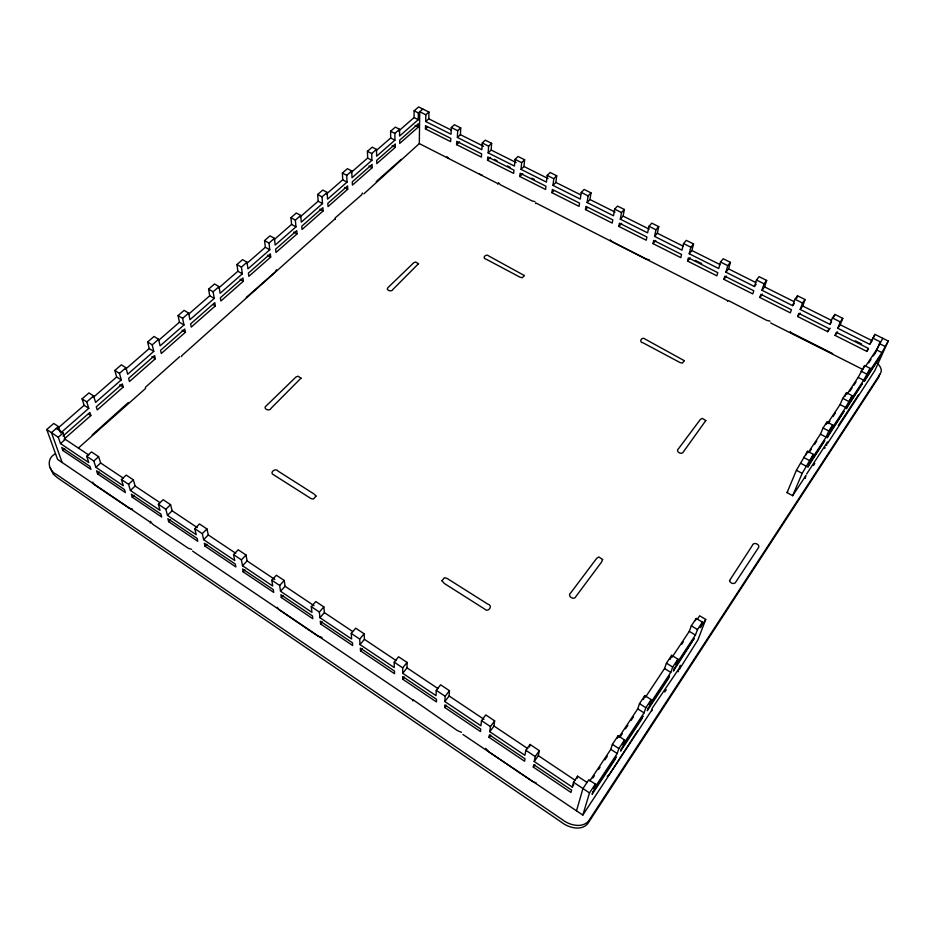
<?xml version="1.0" encoding="UTF-8"?>
<svg xmlns="http://www.w3.org/2000/svg" width="935" height="935" viewBox="0 0 935 935"><rect width="100%" height="100%" fill="white"/><g stroke="black" fill="none" stroke-linecap="round" stroke-linejoin="round"><path stroke-width="1.4" d="M573.845 784.629L572.232 787.036L534.201 761.511L538.315 755.644L539.343 750.665L530.005 744.435L525.844 750.302L524.909 755.305L489.788 731.719L493.984 726.016L494.662 720.862L485.756 714.924L481.513 720.628L480.929 725.759L444.85 701.542L449.127 696.002L449.466 690.708L440.607 684.806L436.283 690.334L436.037 695.652L402.693 673.27L407.041 667.87L407.064 662.424L398.602 656.791L394.219 662.167L394.278 667.602L359.998 644.601L359.694 639.061L364.136 633.79L355.721 628.18L351.256 633.416L351.63 638.991L319.934 617.719L319.338 612.039L323.849 606.92L315.808 601.556L311.285 606.64L311.928 612.331L280.523 591.247L279.659 585.474L271.805 580.203L276.374 575.247L284.228 580.483L285.058 586.28L314.02 605.658M398.672 131.005L414.065 117.576L414.123 110.821L418.611 106.929L428.931 112.071L428.791 118.827L425.717 121.538L451.056 134.243L451.313 127.511L454.363 124.752L460.721 127.92L460.417 134.675L457.379 137.445L481.852 149.729L482.273 142.985L485.288 140.168L491.623 143.324L491.156 150.044L488.163 152.873L514.449 166.056L515.056 159.359L518.025 156.484L524.629 159.768L523.974 166.488L521.017 169.375L546.426 182.126L547.209 175.429L550.142 172.496L556.722 175.768L555.893 182.442L552.982 185.387L580.284 199.085L581.254 192.446L584.141 189.443L590.99 192.855L589.962 199.517L587.098 202.533L613.5 215.775L614.669 209.136L617.509 206.074L624.346 209.475L623.119 216.09L620.302 219.176L647.628 232.873L648.995 226.293L651.777 223.149L658.754 226.632L657.328 233.236L654.558 236.38L681.989 250.148L683.567 243.567L686.302 240.365L693.56 243.977L691.923 250.522L689.212 253.747L718.711 268.544L720.511 262.034L723.187 258.75L730.434 262.361L728.575 268.894L725.922 272.19L754.451 286.507L756.193 284.275M418.272 127.078L418.307 123.782L399.712 140.133L399.712 143.429L418.272 127.078L415.14 125.5M376.676 150.208L390.666 138.006L390.608 131.227L395.33 127.125L399.584 129.287L399.596 136.042L418.272 119.692L418.354 112.925L422.819 109.033M412.896 700.958L412.756 699.929L192.563 551.066M425.46 128.948L425.518 125.652L450.763 138.345L450.635 141.641L425.46 128.948L427.494 127.137M425.717 121.538L425.846 114.783L428.931 112.071M277.192 607.271L279.203 609.819L317.842 636.057L322.072 637.495M456.584 144.633L456.724 141.349L481.595 153.854L481.385 157.138L456.584 144.633L459.599 141.863M457.379 137.445L457.671 130.69L460.721 127.92M444.85 701.542L445.153 696.283L449.466 690.708M444.686 707.456L444.838 704.908L480.754 729.055L480.473 731.544L444.686 707.456L446.381 705.247M487.521 160.224L487.743 156.951L513.946 170.135L513.654 173.396L487.521 160.224L490.501 157.396M488.163 152.873L488.619 146.152L491.623 143.324M497.887 184.37L497.946 183.634L419.312 143.593L419.733 111.721L425.846 114.783M462.942 734.501L582.809 815.075L652.163 709.536L651.613 711.056M519.813 176.505L520.129 173.244L545.947 186.229L545.561 189.478L519.813 176.505L522.747 173.618M521.017 169.375L521.66 162.667L524.629 159.768M535.533 203.549L535.72 202.883L727.746 300.684L727.675 301.444M551.942 192.692L552.34 189.443L579.536 203.129L579.069 206.366L551.942 192.692L553.871 190.728M552.982 185.387L553.8 178.725L556.722 175.768M489.063 737.329L489.379 734.852L525.049 758.823L524.593 761.23L489.063 737.329L490.735 735.05M489.788 731.719L490.443 726.6L494.662 720.862M585.462 209.592L585.953 206.355L612.776 219.842L612.215 223.068L585.462 209.592L587.367 207.582M587.098 202.533L588.115 195.871L590.99 192.855M879.706 374.175L878.596 377.413L589.307 821.281C583.685 831.94 569.029 828.305 561.351 822.134L57.795 478.019L53.213 474.162L50.291 467.699M618.853 226.422L619.438 223.196L646.903 237.011L646.237 240.213L618.853 226.422L621.658 223.336M620.302 219.176L621.518 212.561L624.346 209.475M529.526 746.948L530.005 744.435M534.201 761.511L535.194 756.567L539.343 750.665M533.289 767.086L533.78 764.69L571.624 790.133L570.993 792.459L533.289 767.086L534.925 764.748M653.004 243.626L653.694 240.424L681.568 254.449L680.797 257.639L653.004 243.626L655.762 240.482M654.558 236.38L655.973 229.788L658.754 226.632M689.212 253.747L690.836 247.202L693.56 243.977M687.576 261.052L688.359 257.861L717.753 272.646L716.865 275.813L687.576 261.052L690.275 257.838M858.353 395.002L838.356 425.518M827.498 441.939L806.601 474.057M572.232 787.036L573.529 782.233L577.608 776.19L587.005 782.455M576.942 778.61L577.608 776.19M723.889 279.355L724.789 276.187L753.785 290.773L752.792 293.929L723.889 279.355L726.53 276.059M725.922 272.19L727.769 265.657L730.434 262.361M576.509 810.809L582.949 788.544L588.793 779.767L595.326 784.114L593.854 788.895L617.217 753.516L618.841 748.549L624.522 739.947L618.093 735.775L612.39 744.342L610.812 749.332L589.798 780.935M804.743 478.346L805.912 475.529L792.658 495.702L787.06 492.605L796.41 470.258L807.559 451.266L813.321 454.375L810.703 460.464L826.084 437.159L828.761 431L832.723 425.016L827.031 422.012L823.057 427.985L820.427 434.156L808.074 452.727M582.809 815.075L589.494 792.927L595.326 784.114M637.81 730.609L609.375 774.367M754.451 286.507L756.485 280.009L759.103 276.655L766.665 280.418L764.573 286.881L761.978 290.259L792.681 305.663L794.376 303.372M617.287 738.299L618.093 735.775M761.978 290.259L764.047 283.796L766.665 280.418M759.851 297.482L760.856 294.326L791.431 309.719L790.332 312.839L759.851 297.482L762.434 294.116M624.522 739.947L622.862 744.973L644.063 712.867L645.851 707.69L651.181 699.614L644.834 695.605L639.493 703.646L637.752 708.847L618.841 737.271M770.697 322.961L861.895 368.998M643.514 699.52L644.834 695.605M651.181 699.614L649.369 704.815L670.781 672.394L672.721 667.052L677.922 659.163L671.669 655.306L666.445 663.16L664.551 668.525L645.454 697.241M792.681 305.663L794.949 299.235L797.508 295.787L805.058 299.551L802.721 306.002L800.185 309.45L829.894 324.363L831.554 322.026M796.597 298.37L797.508 295.787M670.231 659.374L671.669 655.306M797.637 316.521L798.759 313.4L828.948 328.582L827.732 331.691L797.637 316.521L800.161 313.085M800.185 309.45L802.51 303.01L805.058 299.551M677.922 659.163L675.958 664.563L695.418 635.075L697.498 629.559L702.395 622.149L696.224 618.444L691.316 625.819L689.282 631.359L672.09 657.2M695.406 620.665L696.224 618.444M702.395 622.149L700.292 627.677L705.738 619.449L699.637 615.779L697.288 619.297M705.738 619.449L697.896 639.926L680.68 667.286M829.894 324.363L832.419 317.958L834.908 314.44L842.774 318.356L840.214 324.737L837.737 328.267L869.714 344.314L872.133 340.714L840.214 324.737M833.903 317L834.908 314.44M835.072 335.396L836.322 332.287L868.171 348.311L866.827 351.396L835.072 335.396L837.538 331.867M837.737 328.267L840.296 321.897L842.774 318.356M806.005 454.936L807.559 451.266M792.658 495.702L802.16 473.391L813.321 454.375M825.979 424.478L827.031 422.012M827.533 423.462L840.086 404.575L842.786 398.357L846.537 392.735L852.147 395.645L849.377 401.875L863.683 380.218L870.169 368.367L864.641 365.55L858.166 377.389L847.005 394.184M844.901 396.487L846.537 392.735M832.723 425.016L830.035 431.175L845.672 407.485L852.147 395.645M869.714 344.314L874.915 334.379L888.25 341.03L874.763 370.751L827.557 443.447M873.243 338.178L874.915 334.379M862.97 369.325L864.641 365.55M179.8 356.562L145.322 387.382M865.705 366.052L876.481 349.865L882.78 338.295M875.172 353.559L880.373 341.918L872.495 337.979M870.169 368.367L867.364 374.643L881.915 352.589L888.25 341.03M128.387 402.447L92.168 435.009M680.364 667.894L679.558 669.343M826.517 445.399L826.914 444.686M678.062 671.786L678.576 670.968M824.728 448.368L825.184 447.655M664.808 691.97L666.269 689.749M813.462 465.548L814.806 463.491M787.06 492.605L787.621 491.763M592.825 778.037L594.438 775.606M598.458 769.552L600.071 767.132M604.898 759.851L607.318 756.216M619.87 737.329L622.278 733.718M625.48 728.891L627.876 725.279M631.078 720.453L633.486 716.841M681.685 644.308L683.275 641.913M809.687 451.652L811.264 449.291M814.408 444.557L816.758 441.016M828.328 423.613L829.894 421.253M833.027 416.542L835.364 413.001M849.833 391.227L852.147 387.756M853.678 385.442L855.992 381.971M868.662 362.897L870.964 359.426M873.267 355.966L874.809 353.652M866.827 351.396L868.428 349M827.732 331.691L830.21 328.185M790.309 331.528L790.507 332.205M805.549 477.563L805.012 478.252M150.383 521.286L152.65 524.184L188.367 548.296L191.581 549.312M402.693 679.196L402.693 676.578L436.551 699.345L436.435 701.904L402.693 679.196L404.411 677.045M769.984 321.137L766.688 320.354L728.377 300.544M402.693 673.27L402.693 667.847L407.064 662.424M401.255 159.359L376.256 181.53M360.513 650.807L360.361 648.13L394.5 671.061L394.523 673.703L360.513 650.807L362.266 648.726M359.998 644.601L364.416 639.353L364.136 633.79M320.576 623.937L320.296 621.191L352.495 642.836L352.67 645.536L320.576 623.937L322.353 621.904M319.934 617.719L324.41 612.624L323.849 606.92M610.31 239.898L612.331 241.814L646.272 259.053L649.369 259.86M281.33 597.523L280.909 594.718L312.477 615.931L312.781 618.689L281.33 597.523L283.13 595.548M280.523 591.247L285.058 586.28M279.659 585.474L284.228 580.483M608.919 774.916L607.224 776.284M243.158 571.834L242.609 568.971L273.277 589.588L273.721 592.404L243.158 571.834L244.97 569.906M271.805 580.203L272.716 586.035L242.527 565.757L247.109 560.93L246.022 555.004L238.191 549.78L233.563 554.607L234.732 560.521L203.655 539.659L202.287 533.663L194.807 528.649L199.494 523.962L206.962 528.953L208.295 534.96L235.749 553.31M242.527 565.757L241.405 559.855L246.022 555.004M205.01 546.157L204.344 543.247L235.293 564.05L235.865 566.926L205.01 546.157L206.857 544.287M203.655 539.659L208.295 534.96M202.287 533.663L206.962 528.953M534.949 201.633L531.992 200.885L500.237 184.662L498.554 182.722M168.651 521.695L167.868 518.726L197.098 538.373L197.788 541.295L168.651 521.695L170.509 519.86M194.807 528.649L196.233 534.691L167.458 515.372L172.133 510.791L170.567 504.666L163.111 499.699L158.389 504.269L160.025 510.381L130.409 490.489L128.574 484.307L121.433 479.526L126.213 475.085L133.331 479.83L135.131 486.036L159.99 502.656M446.895 156.683L448.66 158.412M167.458 515.372L165.846 509.271L170.567 504.666M132.267 497.21L131.379 494.206L160.89 514.04L161.697 517.008L132.267 497.21L134.149 495.433M130.409 490.489L135.131 486.036M128.574 484.307L133.331 479.83M92.927 482.086L92.799 483.185L94.879 485.055L129.252 508.266L132.536 509.143M97.567 473.858L96.574 470.808L124.472 489.554L125.372 492.57L97.567 473.858L99.461 472.117M121.433 479.526L123.315 485.756L95.873 467.325L100.629 462.977L98.619 456.677L91.513 451.932L86.698 456.268L88.778 462.556L60.506 443.576L58.251 437.229L46.75 429.516L53.751 423.45L58.438 426.57L60.67 432.952M95.873 467.325L93.827 461.037L98.619 456.677M78.4 448.017L145.615 388.422M419.09 143.791L363.89 193.826M62.832 450.483L61.745 447.397L89.912 466.331L90.929 469.382L62.832 450.483L64.737 448.788M55.188 453.942C46.201 458.36 47.977 470.585 56.451 474.407L562.064 819.469C569.777 825.652 584.504 829.31 590.149 818.616L880.256 373.79C882.967 370.155 879.952 365.667 877.135 363.131M64.059 439.169L90.847 415.561L89.865 412.44L62.972 436.072M123.21 387.055L97.24 409.939L96.282 406.795L122.345 383.899L123.21 387.055L119.773 384.869M155.339 358.748L129.451 381.55L128.621 378.383L154.591 355.557L155.339 358.748L151.938 356.632M185.422 332.241L161.276 353.512L160.54 350.321L184.779 329.026L185.422 332.241L182.056 330.184M215.342 305.874L191.243 327.11L190.611 323.896L214.793 302.648L215.342 305.874L213.11 304.553M243.392 281.166L220.87 301L220.344 297.762L242.936 277.917L243.392 281.166L240.073 279.238M270.706 257.102L248.839 276.363L248.394 273.113L270.332 253.829L270.706 257.102L267.41 255.22M297.038 233.902L275.977 252.462L275.615 249.189L296.746 230.629L297.038 233.902L293.765 232.079M323.101 210.936L302.04 229.496L301.76 226.212L322.891 207.652L323.101 210.936L319.863 209.171M347.738 189.221L328.021 206.6L327.811 203.316L347.598 185.936L347.738 189.221L344.536 187.503M372.188 167.692L352.437 185.095L352.296 181.799L372.107 164.396L372.188 167.692L368.998 166.021M395.306 147.309L376.793 163.625L376.723 160.329L395.295 144.013L395.306 147.309L392.151 145.685M60.506 443.576L65.31 439.345L63.101 432.975L56.287 428.44M274.048 239.722L291.58 224.423L290.949 217.68L296.325 213.016L300.719 215.436L295.355 220.111L295.963 226.854L275.171 245.075L274.434 238.343L269.993 235.854L264.558 240.576L269 243.077L269.759 249.785L247.939 268.894L247.027 262.221L242.562 259.649L236.929 264.535L237.899 271.232L242.352 273.815L220.122 293.298L219.035 286.624L214.524 283.971L208.575 289.137L209.732 295.776L214.22 298.44L189.945 319.7L188.66 313.096L184.113 310.362L178.071 315.598L179.438 322.224L183.961 324.971L160.107 345.868L158.599 339.276L154.018 336.46L147.636 342L149.203 348.568L153.761 351.396L127.686 374.245L125.956 367.735L121.34 364.814L114.853 370.447L116.653 376.98L121.258 379.902L95.592 402.389L93.617 395.914L88.965 392.899L82.093 398.859L84.127 405.311L88.767 408.338L61.745 432.005M300.112 216.967L318.157 201.224L317.69 194.48L322.774 190.062L327.133 192.411L322.049 196.841L322.505 203.585L301.292 222.156L300.719 215.436M326.467 194.001L342.713 179.824L342.385 173.057L347.423 168.686L351.747 170.965L346.721 175.348L347.025 182.126L327.554 199.178L327.133 192.411M350.87 172.694L367.63 158.073L367.443 151.318L372.212 147.181L376.501 149.401L371.733 153.55L371.896 160.306L352.027 177.72L351.747 170.965M399.584 129.287L394.862 133.389L394.909 140.18L376.641 156.18L376.501 149.401M58.251 437.229L63.101 432.975M264.558 240.576L265.353 247.272L246.758 263.495M58.438 426.57L51.448 432.66L62.166 462.509M88.767 408.338L86.745 401.898L93.617 395.914M121.258 379.902L119.47 373.381L125.956 367.735M153.761 351.396L152.23 344.84L158.599 339.276M183.961 324.971L182.629 318.344L188.66 313.096M214.22 298.44L213.098 291.79L219.035 286.624M242.352 273.815L241.417 267.118L247.027 262.221M269 243.077L274.434 238.343M58.169 427.95L84.127 405.311M93.103 397.515L116.653 376.98M125.267 369.442L149.203 348.568M158.81 340.211L179.438 322.224M188.59 314.207L209.732 295.776M218.825 287.875L237.899 271.232M652.022 708.531L679.184 668.315L680.259 665.311M246.256 297.47L275.334 271.851L276.433 269.736M335.139 217.937L361.565 194.912L362.453 193.054M536.211 782.934L532.821 781.66L489.075 751.962L485.686 748.397M461.469 732.339L457.39 730.574L413.235 699.883M481.957 174.95L479.456 174.144M832.688 353.64L790.8 332.463M451.313 127.511L457.671 130.69M482.273 142.985L488.619 146.152M515.056 159.359L521.66 162.667M547.209 175.429L553.8 178.725M581.254 192.446L588.115 195.871M614.669 209.136L621.518 212.561M648.995 226.293L655.973 229.788M683.567 243.567L690.836 247.202M720.511 262.034L727.769 265.657M756.485 280.009L764.047 283.796M794.949 299.235L802.51 303.01M832.419 317.958L840.296 321.897M414.123 110.821L418.354 112.925M879.297 343.542L884.779 346.277M649.171 229.122L623.119 216.09M428.791 118.827L451.558 130.222M491.156 150.044L516.167 162.561M555.893 182.442L580.553 194.784M691.923 250.522L720.09 264.628M764.573 286.881L793.955 301.584M460.417 134.675L483.57 146.269M523.974 166.488L548.074 178.55M589.962 199.517L615.066 212.081M657.328 233.236L683.403 246.291M728.575 268.894L755.772 282.51M802.721 306.002L831.098 320.202M414.065 117.576L418.272 119.692M876.481 349.865L881.915 352.589M494.416 159.371L497.023 160.68M507.46 165.927L510.078 167.236M531.758 178.141L534.329 179.427M695.36 260.397L701.717 263.588M855.28 340.796L861.626 343.986M390.608 131.227L394.862 133.389M860.948 371.101L866.5 373.93M390.666 138.006L394.909 140.18M858.166 377.389L863.683 380.218M367.443 151.318L371.733 153.55M842.786 398.357L848.407 401.279M367.63 158.073L371.896 160.306M840.086 404.575L845.672 407.485M342.385 173.057L346.721 175.348M823.057 427.985L828.761 431M342.713 179.824L347.025 182.126M820.427 434.156L826.084 437.159M317.69 194.48L322.049 196.841M803.527 457.32L809.301 460.452M318.157 201.224L322.505 203.585M800.968 463.398L806.706 466.507M796.41 470.258L802.16 473.391M290.949 217.68L295.355 220.111M291.58 224.423L295.963 226.854M265.353 247.272L269.759 249.785M236.929 264.535L241.417 267.118M208.575 289.137L213.098 291.79M178.071 315.598L182.629 318.344M691.316 625.819L697.498 629.559M689.282 631.359L695.418 635.075M147.636 342L152.23 344.84M666.445 663.16L672.721 667.052M664.551 668.525L670.781 672.394M114.853 370.447L119.47 373.381M639.493 703.646L645.851 707.69M637.752 708.847L644.063 712.867M82.093 398.859L86.745 401.898M612.39 744.342L618.841 748.549M610.812 749.332L617.217 753.516M88.544 414.053L90.847 415.561M65.31 439.345L88.848 455.076M100.629 462.977L123.28 478.124M172.133 510.791L197.285 527.609M247.109 560.93L274.843 579.478M324.41 612.624L352.542 631.429M364.416 639.353L396.276 660.659M407.041 667.87L437.954 688.546M449.127 696.002L483.944 719.284M493.984 726.016L527.831 748.654M538.315 755.644L575.083 780.234M86.698 456.268L93.827 461.037M158.389 504.269L165.846 509.271M233.563 554.607L241.405 559.855M311.285 606.64L319.338 612.039M351.256 633.416L359.694 639.061M394.219 662.167L402.693 667.847M436.283 690.334L445.153 696.283M481.513 720.628L490.443 726.6M525.844 750.302L535.194 756.567M573.529 782.233L589.494 792.927M46.75 429.516L57.596 459.424L150.032 522.022L150.336 523.062M181.729 356.586L181.682 355.791L335.104 218.778L335.233 219.433M705.808 420.563L683.543 451.652C681.849 455.754 674.649 451.301 678.798 448.332L700.362 419.453L702.255 418.366L705.808 420.563M316.03 496.064L313.47 499.021L311.098 498.624L273.861 474.945C268.649 472.981 275.568 467.313 278.174 471.182L314.09 494.031L316.03 496.064M418.483 263.728L393.167 289.16C391.87 292.748 384.53 289.908 388.446 287.15L413.738 262.758L415.608 262.01L418.483 263.728M602.607 559.504L601.462 562.192L576.053 596.296C574.16 601.147 566.423 595.829 570.946 592.603L596.705 558.3L598.867 556.956L602.607 559.504M729.569 580.553C729.849 583.475 734.98 584.983 736.067 581.605L757.981 548.401C761.522 544.743 753.236 540.921 752.149 545.783L729.569 580.553M684.291 360.676L682.456 363.096L680.072 362.57L643.245 342.923C637.915 342.152 642.17 335.945 645.419 339.253L684.291 360.676M300.988 378.172L271.279 408.081C269.677 412.16 261.929 408.525 266.475 405.626L295.951 377.039L298.008 376.197L300.988 378.172M441.951 580.717L444.312 583.463L484.494 608.954C488.128 613.208 493.633 605.424 487.696 604.057L447.152 578.461L444.429 577.76L441.951 580.717M524.36 275.544L522.361 277.73L520.07 277.204L486.247 259.252C481.338 258.282 486.188 253.093 488.853 256.038L524.36 275.544M592.825 792.038L592.112 794.353L615.312 759.162L616.107 756.754L592.825 792.038M621.424 748.69L620.618 751.121L642.1 718.536L642.964 716.035L621.424 748.69M648.142 708.192L647.254 710.717L668.537 678.436L669.472 675.853L648.142 708.192M674.357 668.455L673.399 671.061L694.144 638.453L674.357 668.455M809.102 464.204L807.828 467.149L824.752 440.478L809.102 464.204M828.468 434.845L827.159 437.837L844.06 411.201L828.468 434.845M847.694 405.697L846.35 408.724L862.245 383.63L847.694 405.697M865.705 378.394L864.337 381.445L880.232 356.387L865.705 378.394"/></g></svg>
